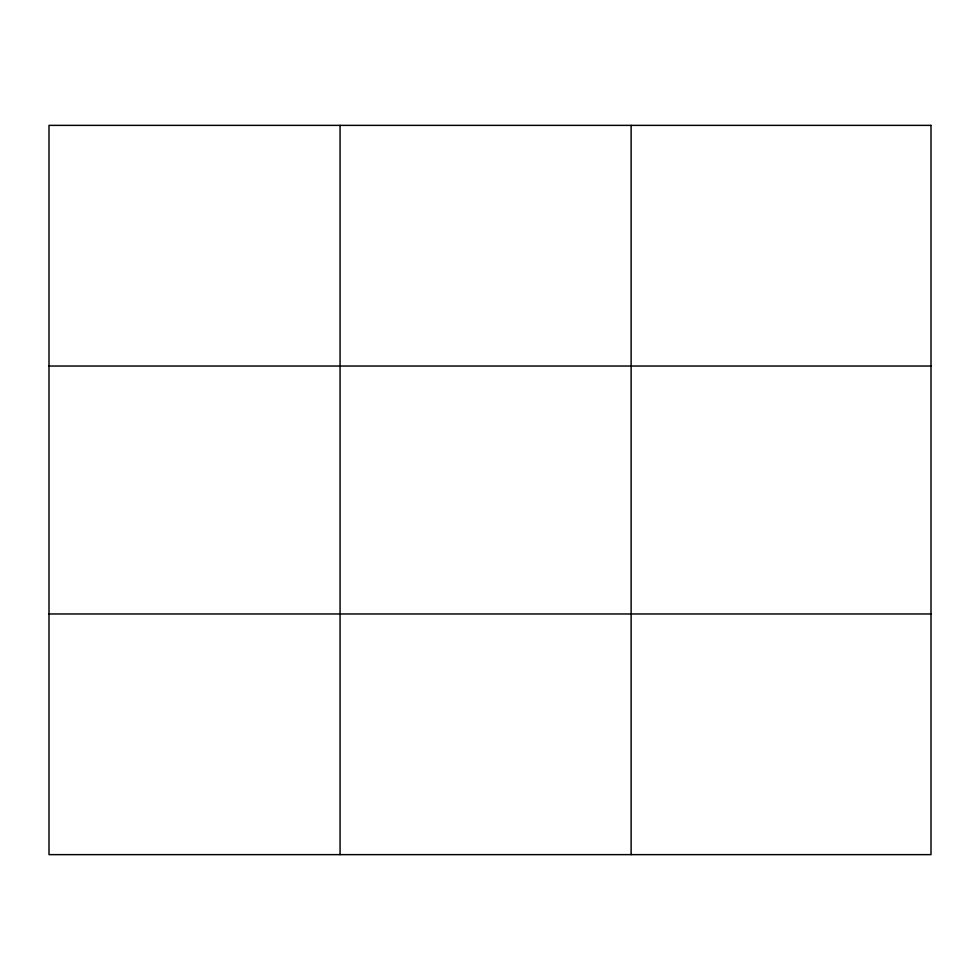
<?xml version="1.0" encoding="UTF-8"?>
<svg xmlns="http://www.w3.org/2000/svg" width="980" height="980" viewBox="0 0 980 980"><rect width="100%" height="100%" fill="white"/><g stroke="black" fill="none" stroke-linecap="round" stroke-linejoin="round"><path stroke-width="1.47" d="M340.06 854.634L340.06 125.367M631.12 854.634L631.12 125.367M49 366.03L931 366.03M49 613.97L931 613.97M931 125.367L49 125.367L49 854.634L931 854.634L931 125.367"/></g></svg>
